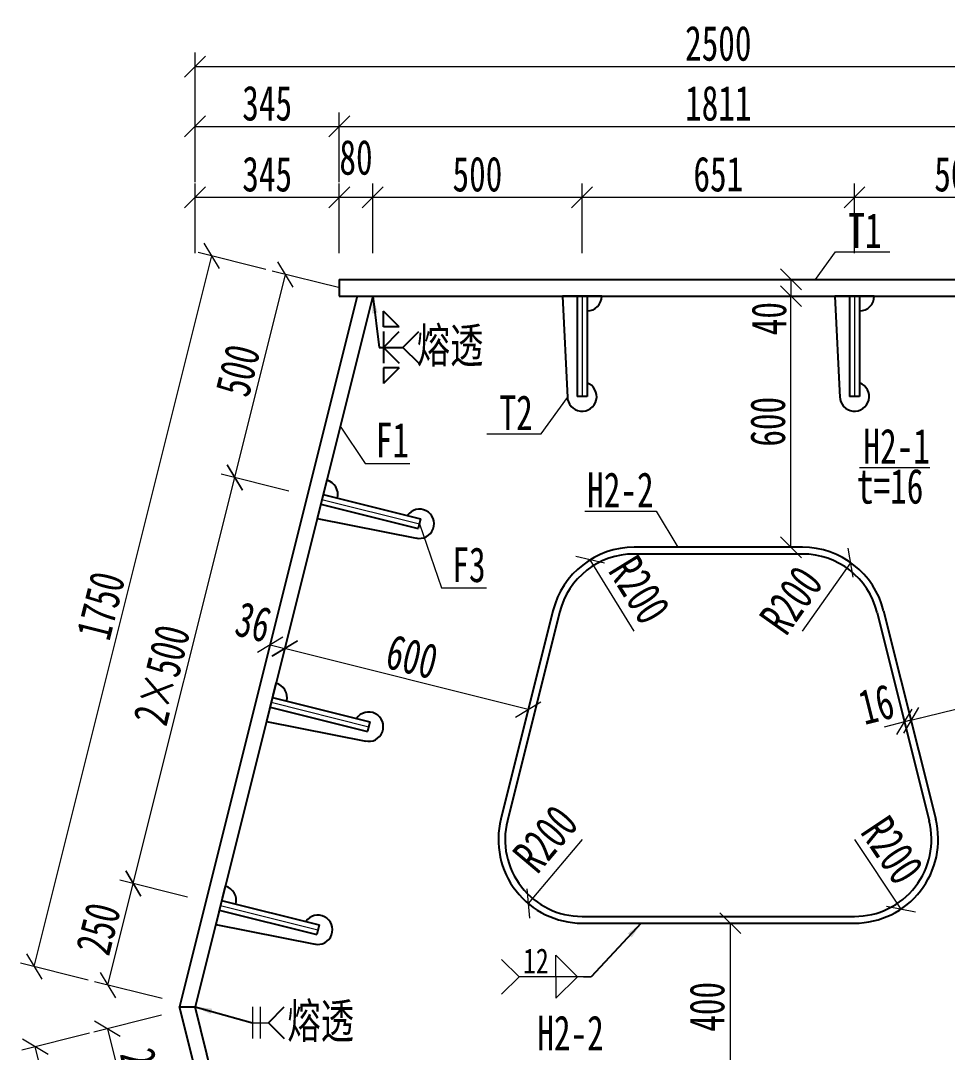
# Model space of a CAD drawing. Header units: millimetres. Extents: x -411717 to -116098, y 0 to 693159.
# Drawn here: x -178554 to -176340, y 363695 to 366160 of the extents above; entities that cross this region are included whole.
import ezdxf
from ezdxf.enums import TextEntityAlignment as Align

# ---------------------------------------------------------------- set-up
doc = ezdxf.new("R2010")
doc.units = ezdxf.units.MM
doc.header["$LTSCALE"] = 2
doc.header["$PDMODE"] = 3
doc.header["$PDSIZE"] = -10
doc.layers.get('Defpoints').update_dxf_attribs({"color": 8, "lineweight": 9})
for name, color, linetype, lineweight in [('标注', 4, 'Continuous', 13), ('横隔板', 6, 'Continuous', 25), ('细实线', 4, 'Continuous', 15), ('钢板粗线', 1, 'Continuous', 25)]:
    doc.layers.add(name, color=color, linetype=linetype, lineweight=lineweight)
doc.layers.add('焊缝', color=7, linetype='Continuous')
doc.styles.add('111', font='仿宋_GB2312.ttf', dxfattribs={"width": 0.7})
doc.styles.add('SMEDI', font='仿宋_GB2312.ttf', dxfattribs={"width": 0.75})
doc.styles.get("Standard").update_dxf_attribs({"font": '仿宋_GB2312.ttf'})
doc.dimstyles.new('200', dxfattribs={"dimscale": 0, "dimtxt": 2.5, "dimasz": 1.5, "dimexe": 1, "dimexo": 1, "dimgap": 0.4, "dimtad": 1, "dimdec": 0, "dimdsep": 46, "dimtxsty": '111', "dimblk": 'OBLIQUE', "dimcen": 0, "dimclrd": 256, "dimclre": 256, "dimclrt": 256, "dimadec": 1, "dimazin": 2, "dimtfac": 1, "dimtdec": 0, "dimtmove": 2, "dimatfit": 3, "dimfxl": 4, "dimfxlon": 1, "dimtolj": 1, "dimlwd": -1, "dimlwe": -1, "dimarcsym": 0})
doc.dimstyles.new('MSteel_1.0_1.0', dxfattribs={"dimtxt": 3, "dimasz": 1.2, "dimexe": 1, "dimexo": 1, "dimgap": 1, "dimtad": 3, "dimtoh": 1, "dimdec": 0, "dimzin": 0, "dimdsep": 46, "dimtxsty": 'Standard', "dimblk": 'ARCHTICK', "dimcen": 0.09, "dimclrd": 3, "dimclre": 3, "dimadec": 0, "dimazin": 0, "dimtfac": 1, "dimtdec": 4, "dimtofl": 0, "dimtmove": 0, "dimatfit": 3, "dimfxl": 1, "dimtolj": 1, "dimtzin": 0, "dimarcsym": 0})

# ---------------------------------------------------------------- blocks, each defined once
blk = doc.blocks.new('_Oblique')
at = {"color": 0, "linetype": 'ByBlock', "lineweight": -2}
blk.add_line((-0.5, -0.5), (0.5, 0.5), dxfattribs=at)
blk = doc.blocks.new('*D68')
at = {"layer": 'Defpoints', "color": 0, "transparency": 16777216}
for p in [(-176462.8, 364567.5), (-176447.2, 364571.3), (-176441.9, 364484.2)]:
    blk.add_point(p, dxfattribs=at)
at = {"layer": '细实线', "transparency": 16777216}
for p, q in [((-176454.1, 364532.7), (-176433.9, 364451.8)), ((-176438.5, 364536.6), (-176418.3, 364455.7)), ((-176426.4, 364488.1), (-176377.9, 364500.2)), ((-176441.9, 364484.2), (-176490.4, 364472)), ((-176426.4, 364488.1), (-176441.9, 364484.2))]:
    blk.add_line(p, q, dxfattribs=at)
at = {"layer": '细实线', "transparency": 16777216, "xscale": 50, "yscale": 50, "zscale": 50}
for p, rotation in [((-176441.9, 364484.2), 14.03624346807813), ((-176426.4, 364488.1), 194.0362434680781)]:
    blk.add_blockref('_Oblique', p, dxfattribs=dict(at, rotation=rotation))
at = {"layer": '细实线', "transparency": 16777216, "insert": (-176509.3, 364526.1), "char_height": 83.33, "attachment_point": 5, "rotation": 14.0362, "style": '111'}
blk.add_mtext('\\A1;16', dxfattribs=at)
blk = doc.blocks.new('*D76')
at = {"layer": 'Defpoints', "color": 0, "transparency": 16777216}
for p in [(-176886.8, 364003.5), (-176886.8, 363603.5), (-176858.3, 363603.5)]:
    blk.add_point(p, dxfattribs=at)
at = {"layer": '细实线', "transparency": 16777216}
for p, q in [((-176858.3, 364003.5), (-176825, 364003.5)), ((-176858.3, 364003.5), (-176858.3, 363603.5)), ((-176858.3, 363603.5), (-176825, 363603.5))]:
    blk.add_line(p, q, dxfattribs=at)
at = {"layer": '细实线', "transparency": 16777216, "xscale": 49.99999999999995, "yscale": 49.99999999999995, "zscale": 49.99999999999995}
for p, rotation in [((-176858.3, 364003.5), 90), ((-176858.3, 363603.5), 270)]:
    blk.add_blockref('_Oblique', p, dxfattribs=dict(at, rotation=rotation))
at = {"layer": '细实线', "transparency": 16777216, "insert": (-176913.3, 363803.5), "char_height": 83.33, "attachment_point": 5, "rotation": 90, "style": '111'}
blk.add_mtext('\\A1;400', dxfattribs=at)
blk = doc.blocks.new('*D71')
at = {"layer": 'Defpoints', "color": 0, "transparency": 16777216}
for p in [(-175844.3, 364633.6), (-175819, 364532.4), (-176401.1, 364386.9)]:
    blk.add_point(p, dxfattribs=at)
at = {"layer": '细实线', "transparency": 16777216}
for p, q in [((-175827.1, 364564.8), (-175852.4, 364665.9)), ((-176426.4, 364488.1), (-175844.3, 364633.6)), ((-176409.2, 364419.2), (-176434.5, 364520.4))]:
    blk.add_line(p, q, dxfattribs=at)
at = {"layer": '细实线', "transparency": 16777216, "xscale": 49.99999999999995, "yscale": 49.99999999999995, "zscale": 49.99999999999995}
for p, rotation in [((-175844.3, 364633.6), 14.03624346792379), ((-176426.4, 364488.1), 194.0362434679238)]:
    blk.add_blockref('_Oblique', p, dxfattribs=dict(at, rotation=rotation))
at = {"layer": '细实线', "transparency": 16777216, "insert": (-176148.7, 364614.2), "char_height": 83.33, "attachment_point": 5, "rotation": 14.0362, "style": '111'}
blk.add_mtext('\\A1;600', dxfattribs=at)
blk = doc.blocks.new('*D72')
at = {"layer": 'Defpoints', "color": 0, "transparency": 16777216}
for p in [(-177922.8, 364659.6), (-177949.7, 364552), (-177367.6, 364406.5)]:
    blk.add_point(p, dxfattribs=at)
at = {"layer": '细实线', "transparency": 16777216}
for p, q in [((-177941.6, 364584.3), (-177914.7, 364691.9)), ((-177340.7, 364514), (-177922.8, 364659.6)), ((-177359.5, 364438.8), (-177332.6, 364546.4))]:
    blk.add_line(p, q, dxfattribs=at)
at = {"layer": '细实线', "transparency": 16777216, "xscale": 49.99999999999995, "yscale": 49.99999999999995, "zscale": 49.99999999999995}
for p, rotation in [((-177922.8, 364659.6), 165.9637565320775), ((-177340.7, 364514), 345.9637565320776)]:
    blk.add_blockref('_Oblique', p, dxfattribs=dict(at, rotation=rotation))
at = {"layer": '细实线', "transparency": 16777216, "insert": (-177618.4, 364640.1), "char_height": 83.33, "attachment_point": 5, "rotation": 345.9638, "style": '111'}
blk.add_mtext('\\A1;600', dxfattribs=at)
blk = doc.blocks.new('24-240加劲 有过焊孔')
at = {"layer": 'Defpoints'}
blk.add_line((0, 0), (0, 240), dxfattribs=at)
at = {"layer": '钢板粗线'}
for p, q in [((-12, 0), (-12, 240)), ((-12, 240), (12, 240)), ((12, 0), (12, 240)), ((47, 0), (35, 241.7)), ((-47, 0), (47, 0))]:
    blk.add_line(p, q, dxfattribs=at)
for centre, start, end in [((0, 240), 0, 249.949), ((-12, 0), 90, 180)]:
    blk.add_arc(centre, 35, start, end, dxfattribs=at)
blk = doc.blocks.new('*D78')
at = {"layer": 'Defpoints', "color": 0, "transparency": 16777216}
for p in [(-177935.6, 364756.6), (-177900.7, 364747.9), (-177922.7, 364659.7)]:
    blk.add_point(p, dxfattribs=at)
at = {"layer": '标注', "transparency": 16777216}
for p, q in [((-177943.7, 364724.3), (-177965.8, 364636.1)), ((-177908.8, 364715.5), (-177930.8, 364627.3)), ((-177957.7, 364668.4), (-177922.7, 364659.7))]:
    blk.add_line(p, q, dxfattribs=at)
at = {"layer": '标注', "transparency": 16777216, "xscale": 49.99999999999987, "yscale": 49.99999999999987, "zscale": 49.99999999999987}
for p, rotation in [((-177957.7, 364668.4), 165.9637565321746), ((-177922.7, 364659.7), 345.9637565321746)]:
    blk.add_blockref('_Oblique', p, dxfattribs=dict(at, rotation=rotation))
at = {"layer": '标注', "transparency": 16777216, "insert": (-177997.6, 364722.8), "char_height": 83.33, "attachment_point": 5, "rotation": 345.9638, "style": '111'}
blk.add_mtext('\\A1;36', dxfattribs=at)
blk = doc.blocks.new('*D75')
at = {"layer": 'Defpoints', "color": 0, "transparency": 16777216}
for p in [(-176709.1, 365541.5), (-176713.3, 365501.5), (-176709.1, 365501.5)]:
    blk.add_point(p, dxfattribs=at)
at = {"layer": '标注', "transparency": 16777216}
for p, q in [((-176713.3, 365541.5), (-176746.6, 365541.5)), ((-176713.3, 365541.5), (-176713.3, 365501.5)), ((-176713.3, 365501.5), (-176746.6, 365501.5))]:
    blk.add_line(p, q, dxfattribs=at)
at = {"layer": '标注', "transparency": 16777216, "xscale": 49.99999999999987, "yscale": 49.99999999999987, "zscale": 49.99999999999987}
for p, rotation in [((-176713.3, 365541.5), 90), ((-176713.3, 365501.5), 270)]:
    blk.add_blockref('_Oblique', p, dxfattribs=dict(at, rotation=rotation))
at = {"layer": '标注', "transparency": 16777216, "insert": (-176765.4, 365447.9), "char_height": 83.33, "attachment_point": 5, "rotation": 90, "style": '111'}
blk.add_mtext('\\A1;40', dxfattribs=at)
blk = doc.blocks.new('*D82')
at = {"layer": 'Defpoints', "color": 0, "transparency": 16777216}
for p in [(-176746.8, 365501.5), (-176713.3, 365501.5), (-176746.8, 364901.5)]:
    blk.add_point(p, dxfattribs=at)
at = {"layer": '标注', "transparency": 16777216}
for p, q in [((-176713.5, 365501.5), (-176680, 365501.5)), ((-176713.3, 364901.5), (-176713.3, 365501.5)), ((-176713.5, 364901.5), (-176680, 364901.5))]:
    blk.add_line(p, q, dxfattribs=at)
at = {"layer": '标注', "transparency": 16777216, "xscale": 49.99999999999991, "yscale": 49.99999999999991, "zscale": 49.99999999999991}
for p, rotation in [((-176713.3, 365501.5), 90), ((-176713.3, 364901.5), 270)]:
    blk.add_blockref('_Oblique', p, dxfattribs=dict(at, rotation=rotation))
at = {"layer": '标注', "transparency": 16777216, "insert": (-176768.3, 365201.5), "char_height": 83.33, "attachment_point": 5, "rotation": 90, "style": '111'}
blk.add_mtext('\\A1;600', dxfattribs=at)
blk = doc.blocks.new('*D122')
at = {"layer": 'Defpoints', "color": 0, "transparency": 16777216}
for p in [(-177712.3, 365737.8), (-177792.3, 365501.5), (-177712.3, 365501.5)]:
    blk.add_point(p, dxfattribs=at)
at = {"layer": '标注', "transparency": 16777216}
for p, q in [((-177792.3, 365604.4), (-177792.3, 365771.1)), ((-177712.3, 365604.4), (-177712.3, 365771.1)), ((-177792.3, 365737.8), (-177712.3, 365737.8))]:
    blk.add_line(p, q, dxfattribs=at)
at = {"layer": '标注', "transparency": 16777216, "xscale": 49.99999999999991, "yscale": 49.99999999999991, "zscale": 49.99999999999991, "rotation": 180}
blk.add_blockref('_Oblique', (-177792.3, 365737.8), dxfattribs=at)
at = {"layer": '标注', "transparency": 16777216, "xscale": 49.99999999999991, "yscale": 49.99999999999991, "zscale": 49.99999999999991}
blk.add_blockref('_Oblique', (-177712.3, 365737.8), dxfattribs=at)
at = {"layer": '标注', "transparency": 16777216, "insert": (-177752.3, 365832.8), "char_height": 83.33, "attachment_point": 5, "style": '111'}
blk.add_mtext('\\A1;80', dxfattribs=at)
blk = doc.blocks.new('*D123')
at = {"layer": 'Defpoints', "color": 0, "transparency": 16777216}
for p in [(-177212.3, 365737.8), (-177712.3, 365501.5), (-177212.3, 365501.5)]:
    blk.add_point(p, dxfattribs=at)
at = {"layer": '标注', "transparency": 16777216}
for p, q in [((-177712.3, 365604.4), (-177712.3, 365771.1)), ((-177212.3, 365604.4), (-177212.3, 365771.1)), ((-177712.3, 365737.8), (-177212.3, 365737.8))]:
    blk.add_line(p, q, dxfattribs=at)
at = {"layer": '标注', "transparency": 16777216, "xscale": 49.99999999999991, "yscale": 49.99999999999991, "zscale": 49.99999999999991, "rotation": 180}
blk.add_blockref('_Oblique', (-177712.3, 365737.8), dxfattribs=at)
at = {"layer": '标注', "transparency": 16777216, "xscale": 49.99999999999991, "yscale": 49.99999999999991, "zscale": 49.99999999999991}
blk.add_blockref('_Oblique', (-177212.3, 365737.8), dxfattribs=at)
at = {"layer": '标注', "transparency": 16777216, "insert": (-177462.3, 365792.8), "char_height": 83.33, "attachment_point": 5, "style": '111'}
blk.add_mtext('\\A1;500', dxfattribs=at)
blk = doc.blocks.new('*D124')
at = {"layer": 'Defpoints', "color": 0, "transparency": 16777216}
for p in [(-176061.3, 365737.8), (-176561.3, 365501.5), (-176061.3, 365501.5)]:
    blk.add_point(p, dxfattribs=at)
at = {"layer": '标注', "transparency": 16777216}
for p, q in [((-176561.3, 365604.4), (-176561.3, 365771.1)), ((-176061.3, 365604.4), (-176061.3, 365771.1)), ((-176561.3, 365737.8), (-176061.3, 365737.8))]:
    blk.add_line(p, q, dxfattribs=at)
at = {"layer": '标注', "transparency": 16777216, "xscale": 49.99999999999991, "yscale": 49.99999999999991, "zscale": 49.99999999999991, "rotation": 180}
blk.add_blockref('_Oblique', (-176561.3, 365737.8), dxfattribs=at)
at = {"layer": '标注', "transparency": 16777216, "xscale": 49.99999999999991, "yscale": 49.99999999999991, "zscale": 49.99999999999991}
blk.add_blockref('_Oblique', (-176061.3, 365737.8), dxfattribs=at)
at = {"layer": '标注', "transparency": 16777216, "insert": (-176311.3, 365792.8), "char_height": 83.33, "attachment_point": 5, "style": '111'}
blk.add_mtext('\\A1;500', dxfattribs=at)
blk = doc.blocks.new('*D127')
at = {"layer": 'Defpoints', "color": 0, "transparency": 16777216}
for p in [(-177792.3, 365737.8), (-177792.3, 365501.5), (-178136.8, 363803.5)]:
    blk.add_point(p, dxfattribs=at)
at = {"layer": '标注', "transparency": 16777216}
for p, q in [((-178136.8, 365604.4), (-178136.8, 365771.1)), ((-177792.3, 365604.4), (-177792.3, 365771.1)), ((-178136.8, 365737.8), (-177792.3, 365737.8))]:
    blk.add_line(p, q, dxfattribs=at)
at = {"layer": '标注', "transparency": 16777216, "xscale": 49.99999999999991, "yscale": 49.99999999999991, "zscale": 49.99999999999991, "rotation": 180}
blk.add_blockref('_Oblique', (-178136.8, 365737.8), dxfattribs=at)
at = {"layer": '标注', "transparency": 16777216, "xscale": 49.99999999999991, "yscale": 49.99999999999991, "zscale": 49.99999999999991}
blk.add_blockref('_Oblique', (-177792.3, 365737.8), dxfattribs=at)
at = {"layer": '标注', "transparency": 16777216, "insert": (-177964.6, 365792.8), "char_height": 83.33, "attachment_point": 5, "style": '111'}
blk.add_mtext('\\A1;345', dxfattribs=at)
blk = doc.blocks.new('*D128')
at = {"layer": 'Defpoints', "color": 0, "transparency": 16777216}
for p in [(-175981.3, 365907.2), (-177792.3, 365541.5), (-175981.3, 365541.5)]:
    blk.add_point(p, dxfattribs=at)
at = {"layer": '标注', "transparency": 16777216}
for p, q in [((-177792.3, 365773.8), (-177792.3, 365940.5)), ((-175981.3, 365773.8), (-175981.3, 365940.5)), ((-177792.3, 365907.2), (-175981.3, 365907.2))]:
    blk.add_line(p, q, dxfattribs=at)
at = {"layer": '标注', "transparency": 16777216, "xscale": 49.99999999999991, "yscale": 49.99999999999991, "zscale": 49.99999999999991, "rotation": 180}
blk.add_blockref('_Oblique', (-177792.3, 365907.2), dxfattribs=at)
at = {"layer": '标注', "transparency": 16777216, "xscale": 49.99999999999991, "yscale": 49.99999999999991, "zscale": 49.99999999999991}
blk.add_blockref('_Oblique', (-175981.3, 365907.2), dxfattribs=at)
at = {"layer": '标注', "transparency": 16777216, "insert": (-176886.8, 365962.2), "char_height": 83.33, "attachment_point": 5, "style": '111'}
blk.add_mtext('\\A1;1811', dxfattribs=at)
blk = doc.blocks.new('*D129')
at = {"layer": 'Defpoints', "color": 0, "transparency": 16777216}
for p in [(-175636.8, 366050.2), (-178136.8, 363803.5), (-175636.8, 363803.5)]:
    blk.add_point(p, dxfattribs=at)
at = {"layer": '标注', "transparency": 16777216}
for p, q in [((-178136.8, 365916.9), (-178136.8, 366083.6)), ((-175636.8, 365916.9), (-175636.8, 366083.6)), ((-178136.8, 366050.2), (-175636.8, 366050.2))]:
    blk.add_line(p, q, dxfattribs=at)
at = {"layer": '标注', "transparency": 16777216, "xscale": 49.99999999999991, "yscale": 49.99999999999991, "zscale": 49.99999999999991, "rotation": 180}
blk.add_blockref('_Oblique', (-178136.8, 366050.2), dxfattribs=at)
at = {"layer": '标注', "transparency": 16777216, "xscale": 49.99999999999991, "yscale": 49.99999999999991, "zscale": 49.99999999999991}
blk.add_blockref('_Oblique', (-175636.8, 366050.2), dxfattribs=at)
at = {"layer": '标注', "transparency": 16777216, "insert": (-176886.8, 366105.2), "char_height": 83.33, "attachment_point": 5, "style": '111'}
blk.add_mtext('\\A1;2500', dxfattribs=at)
blk = doc.blocks.new('*D139')
at = {"layer": 'Defpoints', "color": 0, "transparency": 16777216}
for p in [(-177792.3, 365907.2), (-177792.3, 365670.9), (-178136.8, 363972.9)]:
    blk.add_point(p, dxfattribs=at)
at = {"layer": '标注', "transparency": 16777216}
for p, q in [((-178136.8, 365773.8), (-178136.8, 365940.5)), ((-177792.3, 365773.8), (-177792.3, 365940.5)), ((-178136.8, 365907.2), (-177792.3, 365907.2))]:
    blk.add_line(p, q, dxfattribs=at)
at = {"layer": '标注', "transparency": 16777216, "xscale": 49.99999999999991, "yscale": 49.99999999999991, "zscale": 49.99999999999991, "rotation": 180}
blk.add_blockref('_Oblique', (-178136.8, 365907.2), dxfattribs=at)
at = {"layer": '标注', "transparency": 16777216, "xscale": 49.99999999999991, "yscale": 49.99999999999991, "zscale": 49.99999999999991}
blk.add_blockref('_Oblique', (-177792.3, 365907.2), dxfattribs=at)
at = {"layer": '标注', "transparency": 16777216, "insert": (-177964.6, 365962.2), "char_height": 83.33, "attachment_point": 5, "style": '111'}
blk.add_mtext('\\A1;345', dxfattribs=at)
blk = doc.blocks.new('*D488')
at = {"layer": 'Defpoints', "color": 0, "transparency": 16777216}
for p in [(-178284.4, 364098.1), (-178076.2, 364046), (-178136.8, 363803.5)]:
    blk.add_point(p, dxfattribs=at)
at = {"layer": '标注', "transparency": 16777216}
for p, q in [((-178155.1, 364065.7), (-178316.8, 364106.1)), ((-178345.1, 363855.5), (-178284.4, 364098.1)), ((-178215.7, 363823.2), (-178377.4, 363863.6))]:
    blk.add_line(p, q, dxfattribs=at)
at = {"layer": '标注', "transparency": 16777216, "xscale": 49.99999999999987, "yscale": 49.99999999999987, "zscale": 49.99999999999987}
for p, rotation in [((-178284.4, 364098.1), 75.96375653115464), ((-178345.1, 363855.5), 255.9637565311546)]:
    blk.add_blockref('_Oblique', p, dxfattribs=dict(at, rotation=rotation))
at = {"layer": '标注', "transparency": 16777216, "insert": (-178368.1, 363990.1), "char_height": 83.33, "attachment_point": 5, "rotation": 75.9638, "style": '111'}
blk.add_mtext('\\A1;250', dxfattribs=at)
blk = doc.blocks.new('*D489')
at = {"layer": 'Defpoints', "color": 0, "transparency": 16777216}
for p in [(-178041.9, 365068.2), (-177833.6, 365016.1), (-178076.2, 364046)]:
    blk.add_point(p, dxfattribs=at)
at = {"layer": '标注', "transparency": 16777216}
for p, q in [((-178284.4, 364098.1), (-178041.9, 365068.2)), ((-177912.5, 365035.9), (-178074.2, 365076.3)), ((-178155.1, 364065.7), (-178316.8, 364106.1))]:
    blk.add_line(p, q, dxfattribs=at)
at = {"layer": '标注', "transparency": 16777216, "xscale": 49.99999999999987, "yscale": 49.99999999999987, "zscale": 49.99999999999987}
for p, rotation in [((-178041.9, 365068.2), 75.96375653207353), ((-178284.4, 364098.1), 255.9637565320735)]:
    blk.add_blockref('_Oblique', p, dxfattribs=dict(at, rotation=rotation))
at = {"layer": '标注', "transparency": 16777216, "insert": (-178216.5, 364596.5), "char_height": 83.33, "attachment_point": 5, "rotation": 75.9638, "style": '111'}
blk.add_mtext('\\A1;2×500', dxfattribs=at)
blk = doc.blocks.new('*D486')
at = {"layer": 'Defpoints', "color": 0, "transparency": 16777216}
for p in [(-178136.8, 363803.5), (-178076.2, 363560.9), (-178285.8, 363508.5)]:
    blk.add_point(p, dxfattribs=at)
at = {"layer": '标注', "transparency": 16777216}
for p, q in [((-178217.1, 363783.4), (-178378.8, 363743)), ((-178346.4, 363751.1), (-178285.8, 363508.5)), ((-178156.4, 363540.9), (-178318.1, 363500.4))]:
    blk.add_line(p, q, dxfattribs=at)
at = {"layer": '标注', "transparency": 16777216, "xscale": 49.99999999999987, "yscale": 49.99999999999987, "zscale": 49.99999999999987}
for p, rotation in [((-178346.4, 363751.1), 104.0362434679232), ((-178285.8, 363508.5), 284.0362434679232)]:
    blk.add_blockref('_Oblique', p, dxfattribs=dict(at, rotation=rotation))
at = {"layer": '标注', "transparency": 16777216, "insert": (-178262.7, 363643.1), "char_height": 83.33, "attachment_point": 5, "rotation": 284.0362, "style": '111'}
blk.add_mtext('\\A1;250', dxfattribs=at)
blk = doc.blocks.new('*D499')
at = {"layer": 'Defpoints', "color": 0, "transparency": 16777216}
for p in [(-178136.8, 363803.5), (-178518.5, 363708), (-177712.3, 362105.5)]:
    blk.add_point(p, dxfattribs=at)
at = {"layer": '标注', "transparency": 16777216}
for p, q in [((-178389.1, 363740.4), (-178550.8, 363699.9)), ((-178094, 362010), (-178518.5, 363708)), ((-177964.6, 362042.4), (-178126.3, 362001.9))]:
    blk.add_line(p, q, dxfattribs=at)
at = {"layer": '标注', "transparency": 16777216, "xscale": 49.99999999999991, "yscale": 49.99999999999991, "zscale": 49.99999999999991}
for p, rotation in [((-178518.5, 363708), 104.0362434679274), ((-178094, 362010), 284.0362434679274)]:
    blk.add_blockref('_Oblique', p, dxfattribs=dict(at, rotation=rotation))
at = {"layer": '标注', "transparency": 16777216, "insert": (-178252.9, 362872.4), "char_height": 83.33, "attachment_point": 5, "rotation": 284.0362, "style": '111'}
blk.add_mtext('\\A1;1750', dxfattribs=at)
blk = doc.blocks.new('*D500')
at = {"layer": 'Defpoints', "color": 0, "transparency": 16777216}
for p in [(-178096.7, 365597.6), (-177712.3, 365501.5), (-178136.8, 363803.5)]:
    blk.add_point(p, dxfattribs=at)
at = {"layer": '标注', "transparency": 16777216}
for p, q in [((-178521.2, 363899.6), (-178096.7, 365597.6)), ((-177967.4, 365565.2), (-178129.1, 365605.6)), ((-178391.9, 363867.2), (-178553.6, 363907.6))]:
    blk.add_line(p, q, dxfattribs=at)
at = {"layer": '标注', "transparency": 16777216, "xscale": 49.99999999999991, "yscale": 49.99999999999991, "zscale": 49.99999999999991}
for p, rotation in [((-178096.7, 365597.6), 75.9637565320726), ((-178521.2, 363899.6), 255.9637565320726)]:
    blk.add_blockref('_Oblique', p, dxfattribs=dict(at, rotation=rotation))
at = {"layer": '标注', "transparency": 16777216, "insert": (-178362.3, 364761.9), "char_height": 83.33, "attachment_point": 5, "rotation": 75.9638, "style": '111'}
blk.add_mtext('\\A1;1750', dxfattribs=at)
blk = doc.blocks.new('*D501')
at = {"layer": 'Defpoints', "color": 0, "transparency": 16777216}
for p in [(-177920.6, 365553.5), (-177712.3, 365501.5), (-177833.6, 365016.1)]:
    blk.add_point(p, dxfattribs=at)
at = {"layer": '标注', "transparency": 16777216}
for p, q in [((-177791.2, 365521.2), (-177952.9, 365561.6)), ((-178041.9, 365068.2), (-177920.6, 365553.5)), ((-177912.5, 365035.9), (-178074.2, 365076.3))]:
    blk.add_line(p, q, dxfattribs=at)
at = {"layer": '标注', "transparency": 16777216, "xscale": 49.99999999999991, "yscale": 49.99999999999991, "zscale": 49.99999999999991}
for p, rotation in [((-177920.6, 365553.5), 75.96375653206867), ((-178041.9, 365068.2), 255.9637565320687)]:
    blk.add_blockref('_Oblique', p, dxfattribs=dict(at, rotation=rotation))
at = {"layer": '标注', "transparency": 16777216, "insert": (-178034.6, 365324.2), "char_height": 83.33, "attachment_point": 5, "rotation": 75.9638, "style": '111'}
blk.add_mtext('\\A1;500', dxfattribs=at)
blk = doc.blocks.new('*D540')
at = {"layer": 'Defpoints', "color": 0, "transparency": 16777216}
for p in [(-176561.3, 365737.8), (-177212.3, 365541.5), (-176561.3, 365541.5)]:
    blk.add_point(p, dxfattribs=at)
at = {"layer": '标注', "transparency": 16777216}
for p, q in [((-177212.3, 365604.4), (-177212.3, 365771.1)), ((-176561.3, 365604.4), (-176561.3, 365771.1)), ((-177212.3, 365737.8), (-176561.3, 365737.8))]:
    blk.add_line(p, q, dxfattribs=at)
at = {"layer": '标注', "transparency": 16777216, "xscale": 49.99999999999991, "yscale": 49.99999999999991, "zscale": 49.99999999999991, "rotation": 180}
blk.add_blockref('_Oblique', (-177212.3, 365737.8), dxfattribs=at)
at = {"layer": '标注', "transparency": 16777216, "xscale": 49.99999999999991, "yscale": 49.99999999999991, "zscale": 49.99999999999991}
blk.add_blockref('_Oblique', (-176561.3, 365737.8), dxfattribs=at)
at = {"layer": '标注', "transparency": 16777216, "insert": (-176886.8, 365792.8), "char_height": 83.33, "attachment_point": 5, "style": '111'}
blk.add_mtext('\\A1;651', dxfattribs=at)
blk = doc.blocks.new('*D823')
at = {"layer": 'Defpoints', "color": 0, "transparency": 16777216}
for p in [(-177212.2, 364203.5), (-177341.2, 364050.6)]:
    blk.add_point(p, dxfattribs=at)
at = {"layer": '标注', "transparency": 16777216}
blk.add_line((-177212.2, 364203.5), (-177341.2, 364050.6), dxfattribs=at)
at = {"layer": '标注', "transparency": 16777216, "xscale": 49.99999999999994, "yscale": 49.99999999999994, "zscale": 49.99999999999994, "rotation": 229.837591292294}
blk.add_blockref('_Oblique', (-177341.2, 364050.6), dxfattribs=at)
at = {"layer": '标注', "transparency": 16777216, "insert": (-177299.6, 364204.9), "char_height": 83.33, "attachment_point": 5, "rotation": 49.8376, "style": '111'}
blk.add_mtext('\\A1;R200', dxfattribs=at)
blk = doc.blocks.new('*D824')
at = {"layer": 'Defpoints', "color": 0, "transparency": 16777216}
for p in [(-176561.4, 364203.5), (-176450.5, 364037.1)]:
    blk.add_point(p, dxfattribs=at)
at = {"layer": '标注', "transparency": 16777216}
blk.add_line((-176561.4, 364203.5), (-176450.5, 364037.1), dxfattribs=at)
at = {"layer": '标注', "transparency": 16777216, "xscale": 49.99999999999994, "yscale": 49.99999999999994, "zscale": 49.99999999999994, "rotation": 303.6965932741995}
blk.add_blockref('_Oblique', (-176450.5, 364037.1), dxfattribs=at)
at = {"layer": '标注', "transparency": 16777216, "insert": (-176471.3, 364177.7), "char_height": 83.33, "attachment_point": 5, "rotation": 303.6966, "style": '111'}
blk.add_mtext('\\A1;R200', dxfattribs=at)
blk = doc.blocks.new('*D825')
at = {"layer": 'Defpoints', "color": 0, "transparency": 16777216}
for p in [(-177192.7, 364871.7), (-177087.7, 364701.5)]:
    blk.add_point(p, dxfattribs=at)
at = {"layer": '标注', "transparency": 16777216}
blk.add_line((-177087.7, 364701.5), (-177192.7, 364871.7), dxfattribs=at)
at = {"layer": '标注', "transparency": 16777216, "xscale": 49.99999999999994, "yscale": 49.99999999999994, "zscale": 49.99999999999994, "rotation": 121.6737128331913}
blk.add_blockref('_Oblique', (-177192.7, 364871.7), dxfattribs=at)
at = {"layer": '标注', "transparency": 16777216, "insert": (-177075.2, 364799.7), "char_height": 83.33, "attachment_point": 5, "rotation": 301.6737, "style": '111'}
blk.add_mtext('\\A1;R200', dxfattribs=at)
blk = doc.blocks.new('*D826')
at = {"layer": 'Defpoints', "color": 0, "transparency": 16777216}
for p in [(-176570.4, 364864.7), (-176685.9, 364701.5)]:
    blk.add_point(p, dxfattribs=at)
at = {"layer": '标注', "transparency": 16777216}
blk.add_line((-176685.9, 364701.5), (-176570.4, 364864.7), dxfattribs=at)
at = {"layer": '标注', "transparency": 16777216, "xscale": 49.99999999999994, "yscale": 49.99999999999994, "zscale": 49.99999999999994, "rotation": 54.70815503732263}
blk.add_blockref('_Oblique', (-176570.4, 364864.7), dxfattribs=at)
at = {"layer": '标注', "transparency": 16777216, "insert": (-176712.5, 364775.2), "char_height": 83.33, "attachment_point": 5, "rotation": 54.7082, "style": '111'}
blk.add_mtext('\\A1;R200', dxfattribs=at)
blk = doc.blocks.new('_ArchTick')
at = {"color": 0, "linetype": 'ByBlock', "const_width": 0.15}
blk.add_lwpolyline([(-0.5, -0.5), (0.5, 0.5)], dxfattribs=at)

msp = doc.modelspace()

# ---------------------------------------------------------------- linework, layer by layer
at = {"layer": '标注'}
for p, q in [((-177999.8, 363803.5), (-177999.8, 363727.9)), ((-177981.2, 363803.5), (-177981.2, 363727.9)), ((-177999.8, 363765.7), (-177961.4, 363765.7))]:
    msp.add_line(p, q, dxfattribs=at)
at = {"layer": '横隔板', "color": 2, "ltscale": 550}
for p, q in [((-177792.3, 365541.5), (-175981.3, 365541.5)), ((-177792.3, 365541.5), (-177792.3, 365501.5)), ((-177749.4, 365501.5), (-178173.9, 363803.5)), ((-177712.3, 365501.5), (-178136.8, 363803.5)), ((-177792.3, 365501.5), (-175981.3, 365501.5)), ((-176685.9, 364901.5), (-177087.7, 364901.5)), ((-176685.9, 364885.5), (-177087.7, 364885.5)), ((-177281.7, 364750), (-177406.2, 364252)), ((-177266.2, 364746.1), (-177390.7, 364248.1)), ((-176507.4, 364746.1), (-176382.9, 364248.1)), ((-176491.9, 364750), (-176367.4, 364252)), ((-177212.2, 364019.5), (-176561.4, 364019.5)), ((-177212.2, 364003.5), (-176561.4, 364003.5)), ((-177749.4, 362105.5), (-178173.9, 363803.5)), ((-178173.9, 363803.5), (-178136.8, 363803.5)), ((-177712.3, 362105.5), (-178136.8, 363803.5))]:
    msp.add_line(p, q, dxfattribs=at)
for centre, radius, start, end in [((-177087.7, 364701.5), 200, 90, 165.9638), ((-176685.9, 364701.5), 200, 14.0362, 90), ((-177087.7, 364701.5), 184, 90, 165.9638), ((-176685.9, 364701.5), 184, 14.0362, 90), ((-177212.2, 364203.5), 200, 165.9638, 270), ((-177212.2, 364203.5), 184, 165.9638, 270), ((-176561.4, 364203.5), 200, 270, 14.0362), ((-176561.4, 364203.5), 184, 270, 14.0362)]:
    msp.add_arc(centre, radius, start, end, dxfattribs=at)
at = {"layer": '焊缝', "color": 4}
for p, q in [((-177712.3, 365501.5), (-177696.8, 365379.3)), ((-177649.2, 365427.9), (-177687, 365465.7)), ((-177687, 365427.9), (-177687, 365465.7)), ((-177649.2, 365427.9), (-177687, 365427.9)), ((-177687, 365379.3), (-177649.2, 365417.1)), ((-177687, 365417.1), (-177687, 365341.5)), ((-177640.1, 365379.3), (-177602.3, 365417.1)), ((-177696.8, 365379.3), (-177640.1, 365379.3)), ((-177687, 365379.3), (-177649.2, 365341.5)), ((-177640.1, 365379.3), (-177602.3, 365341.5)), ((-177649.2, 365330.7), (-177687, 365330.7)), ((-177687, 365330.7), (-177687, 365292.9)), ((-177649.2, 365330.7), (-177687, 365292.9)), ((-178136.8, 363803.5), (-177999.8, 363765.7)), ((-177961.4, 363765.7), (-177923.6, 363803.5)), ((-177961.4, 363765.7), (-177923.6, 363727.9))]:
    msp.add_line(p, q, dxfattribs=at)
for points in [[(-177713.9, 365460.4), (-177700.5, 365462.1), (-177712.3, 365501.5)], [(-178099.6, 363786.2), (-178096, 363799.2), (-178136.8, 363803.5)]]:
    msp.add_solid(points, dxfattribs=at)
at = {"layer": '细实线'}
for p, q in [((-176654.2, 365541.5), (-176606.5, 365607.7)), ((-176606.5, 365607.7), (-176476.7, 365607.7)), ((-177310.2, 365172.4), (-177247.3, 365259.7)), ((-177789.8, 365191.3), (-177730.8, 365101.9)), ((-177440, 365172.4), (-177310.2, 365172.4)), ((-177730.8, 365101.9), (-177623.5, 365101.9)), ((-176549.5, 365092.3), (-176381.3, 365092.3)), ((-177205.9, 364988.1), (-177035.2, 364988.1)), ((-177035.2, 364988.1), (-176983.3, 364901.5)), ((-177600.8, 364957.9), (-177547.7, 364804.3)), ((-177547.7, 364804.3), (-177440.4, 364804.3)), ((-177362.7, 363875.3), (-177404.4, 363917)), ((-177274.8, 363875.3), (-177274.8, 363926.6)), ((-177223.5, 363875.3), (-177274.8, 363926.6)), ((-177362.7, 363875.3), (-177404.4, 363833.6)), ((-177190.8, 363875.3), (-177362.7, 363875.3)), ((-177274.8, 363875.3), (-177274.8, 363824)), ((-177223.5, 363875.3), (-177274.8, 363824)), ((-177209.2, 363875.3), (-177190.8, 363875.3))]:
    msp.add_line(p, q, dxfattribs=at)

# ---------------------------------------------------------------- block references
at = {"layer": '标注'}
for p, rotation in [((-177212.3, 365501.5), 180), ((-176561.3, 365501.5), 180), ((-177833.6, 365016.1), 255.9637565322801), ((-177954.9, 364531.1), 255.9637565322801), ((-178076.2, 364046), 255.9637565322801)]:
    msp.add_blockref('24-240加劲 有过焊孔', p, dxfattribs=dict(at, rotation=rotation))

# ---------------------------------------------------------------- texts
at = {"layer": '细实线', "width": 0.7}
for s, p in [('T1', (-176576, 365617)), ('熔透', (-177607.2, 365342.6)), ('T2', (-177409.5, 365181.6)), ('F1', (-177705.2, 365116.1)), ('H2-1', (-176540, 365101.6)), ('H2-2', (-177200.1, 364997.4)), ('t=16', (-176555.7, 365005.9)), ('F3', (-177522.1, 364818.4)), ('熔透', (-177916.4, 363728.5)), ('H2-2', (-177319.2, 363699.4))]:
    msp.add_text(s, height=83.33, dxfattribs=at).set_placement(p)
at = {"layer": '细实线', "style": 'SMEDI', "width": 0.75}
msp.add_text('12', height=60, dxfattribs=at).set_placement((-177353.2, 363913.2), align=Align.MIDDLE_LEFT)

# ---------------------------------------------------------------- dimensions: what is measured, and where the dimension line sits
at = {"layer": '标注'}
for base, p1, p2, override, picture, middle in [((-175636.8, 366050.2), (-178136.8, 363803.5), (-175636.8, 363803.5), {"dimscale": 33.333333, "dimarcsym": 1}, '*D129', (-176886.8, 366105.2)), ((-177792.3027274, 365907.1792392), (-178136.8027274, 363972.8633079), (-177792.3027274, 365670.8633079), {"dimscale": 33.333333, "dimarcsym": 1}, '*D139', (-177964.5527274, 365962.1792392)), ((-175981.3, 365907.2), (-177792.3, 365541.5), (-175981.3, 365541.5), {"dimscale": 33.333333, "dimarcsym": 1}, '*D128', (-176886.8, 365962.2)), ((-177712.3, 365737.8), (-177792.3, 365501.5), (-177712.3, 365501.5), {"dimscale": 33.333333, "dimarcsym": 1}, '*D122', (-177752.3, 365832.8)), ((-177792.3027274, 365737.7697875), (-178136.8027274, 363803.4538562), (-177792.3027274, 365501.4538562), {"dimscale": 33.333333, "dimarcsym": 1}, '*D127', (-177964.5527274, 365792.7697875)), ((-177212.3, 365737.8), (-177712.3, 365501.5), (-177212.3, 365501.5), {"dimscale": 33.333333, "dimarcsym": 1}, '*D123', (-177462.3, 365792.8)), ((-176561.3, 365737.8), (-177212.3, 365541.5), (-176561.3, 365541.5), {"dimscale": 33.333333, "dimadec": 3, "dimarcsym": 1}, '*D540', (-176886.8, 365792.8)), ((-176061.3, 365737.8), (-176561.3, 365501.5), (-176061.3, 365501.5), {"dimscale": 33.333333, "dimarcsym": 1}, '*D124', (-176311.3, 365792.8))]:
    dim = msp.add_linear_dim(base=base, p1=p1, p2=p2, dimstyle='200', override=override, dxfattribs=at)
    dim.commit()
    dim.dimension.update_dxf_attribs({"geometry": picture, "text_midpoint": middle})
for p1, p2, distance, override, picture, middle in [((-178136.8, 363803.5), (-177712.3, 365501.5), 396.3, {"dimscale": 33.333333, "dimadec": 3, "dimarcsym": 1}, '*D500', (-178362.3, 364761.9)), ((-177833.6, 365016.1), (-177712.3, 365501.5), 214.7, {"dimscale": 33.333333, "dimadec": 3, "dimarcsym": 1}, '*D501', (-178034.6, 365324.2)), ((-176746.8, 364901.5), (-176746.8, 365501.5), -33.5, {"dimscale": 33.333333, "dimarcsym": 1}, '*D82', (-176768.3, 365201.5)), ((-178136.8, 363803.5), (-178076.2, 364046), 214.7, {"dimscale": 33.333333, "dimadec": 3, "dimarcsym": 1}, '*D488', (-178368.1, 363990.1)), ((-177712.3, 362105.5), (-178136.8, 363803.5), 393.4, {"dimscale": 33.333333, "dimadec": 3, "dimarcsym": 1}, '*D499', (-178252.9, 362872.4)), ((-178136.8, 363803.5), (-178076.2, 363560.9), -216.1, {"dimscale": 33.333333, "dimadec": 3, "dimarcsym": 1}, '*D486', (-178262.7, 363643.1))]:
    dim = msp.add_aligned_dim(p1=p1, p2=p2, distance=distance, dimstyle='200', override=override, dxfattribs=at)
    dim.commit()
    dim.dimension.update_dxf_attribs({"geometry": picture, "text_midpoint": middle})
for base, p1, p2, angle, picture, middle in [((-176713.3, 365501.5), (-176709.1, 365541.5), (-176709.1, 365501.5), 270, '*D75', (-176765.4, 365447.9)), ((-177922.7, 364659.7), (-177935.6, 364756.6), (-177900.7, 364747.9), 345.9638, '*D78', (-177997.6, 364722.8))]:
    dim = msp.add_linear_dim(base=base, p1=p1, p2=p2, angle=angle, dimstyle='200', override={"dimscale": 33.333333, "dimarcsym": 1}, dxfattribs=at)
    dim.commit()
    dim.dimension.update_dxf_attribs({"geometry": picture, "text_midpoint": middle, "dimtype": 161})
dim = msp.add_aligned_dim(p1=(-178076.2, 364046), p2=(-177833.6, 365016.1), distance=214.7, text='2×500', dimstyle='200', override={"dimscale": 33.333333, "dimadec": 3, "dimarcsym": 1}, dxfattribs=at)
dim.commit()
dim.dimension.update_dxf_attribs({"geometry": '*D489', "text_midpoint": (-178216.5, 364596.5)})
for center, mpoint, picture, middle in [((-177087.7, 364701.5), (-177192.7, 364871.7), '*D825', (-177075.2, 364799.7)), ((-176685.9, 364701.5), (-176570.4, 364864.7), '*D826', (-176712.5, 364775.2)), ((-177212.2, 364203.5), (-177341.2, 364050.6), '*D823', (-177299.6, 364204.9)), ((-176561.4, 364203.5), (-176450.5, 364037.1), '*D824', (-176471.3, 364177.7))]:
    dim = msp.add_radius_dim(center=center, mpoint=mpoint, dimstyle='200', override={"dimscale": 33.333333, "dimadec": 3, "dimarcsym": 1}, dxfattribs=at)
    dim.commit()
    dim.dimension.update_dxf_attribs({"geometry": picture, "text_midpoint": middle, "dimtype": 164})
at = {"layer": '细实线'}
for p1, p2, distance, picture, middle in [((-177367.6, 364406.5), (-177949.7, 364552), -110.9, '*D72', (-177618.4, 364640.1)), ((-176401.1, 364386.9), (-175819, 364532.4), 104.3, '*D71', (-176148.7, 364614.2))]:
    dim = msp.add_aligned_dim(p1=p1, p2=p2, distance=distance, dimstyle='200', override={"dimscale": 33.333333, "dimarcsym": 1}, dxfattribs=at)
    dim.commit()
    dim.dimension.update_dxf_attribs({"geometry": picture, "text_midpoint": middle})
dim = msp.add_linear_dim(base=(-176441.9, 364484.2), p1=(-176447.2, 364571.3), p2=(-176462.8, 364567.5), angle=194.0362, dimstyle='200', override={"dimscale": 33.333333, "dimfxl": 1.5, "dimarcsym": 1}, dxfattribs=at)
dim.commit()
dim.dimension.update_dxf_attribs({"geometry": '*D68', "text_midpoint": (-176509.3, 364526.1), "dimtype": 161})
dim = msp.add_linear_dim(base=(-176858.3, 363603.5), p1=(-176886.8, 364003.5), p2=(-176886.8, 363603.5), angle=90, dimstyle='200', override={"dimscale": 33.333333, "dimarcsym": 1}, dxfattribs=at)
dim.commit()
dim.dimension.update_dxf_attribs({"geometry": '*D76', "text_midpoint": (-176913.3, 363803.5)})

# ---------------------------------------------------------------- leaders
msp.add_leader([(-177070.9, 364003.5), (-177190.8, 363875.3)], dimstyle='MSteel_1.0_1.0', override={"dimscale": 33.333333, "dimclrd": 256}, dxfattribs=at)

doc.saveas('drawing.dxf')
